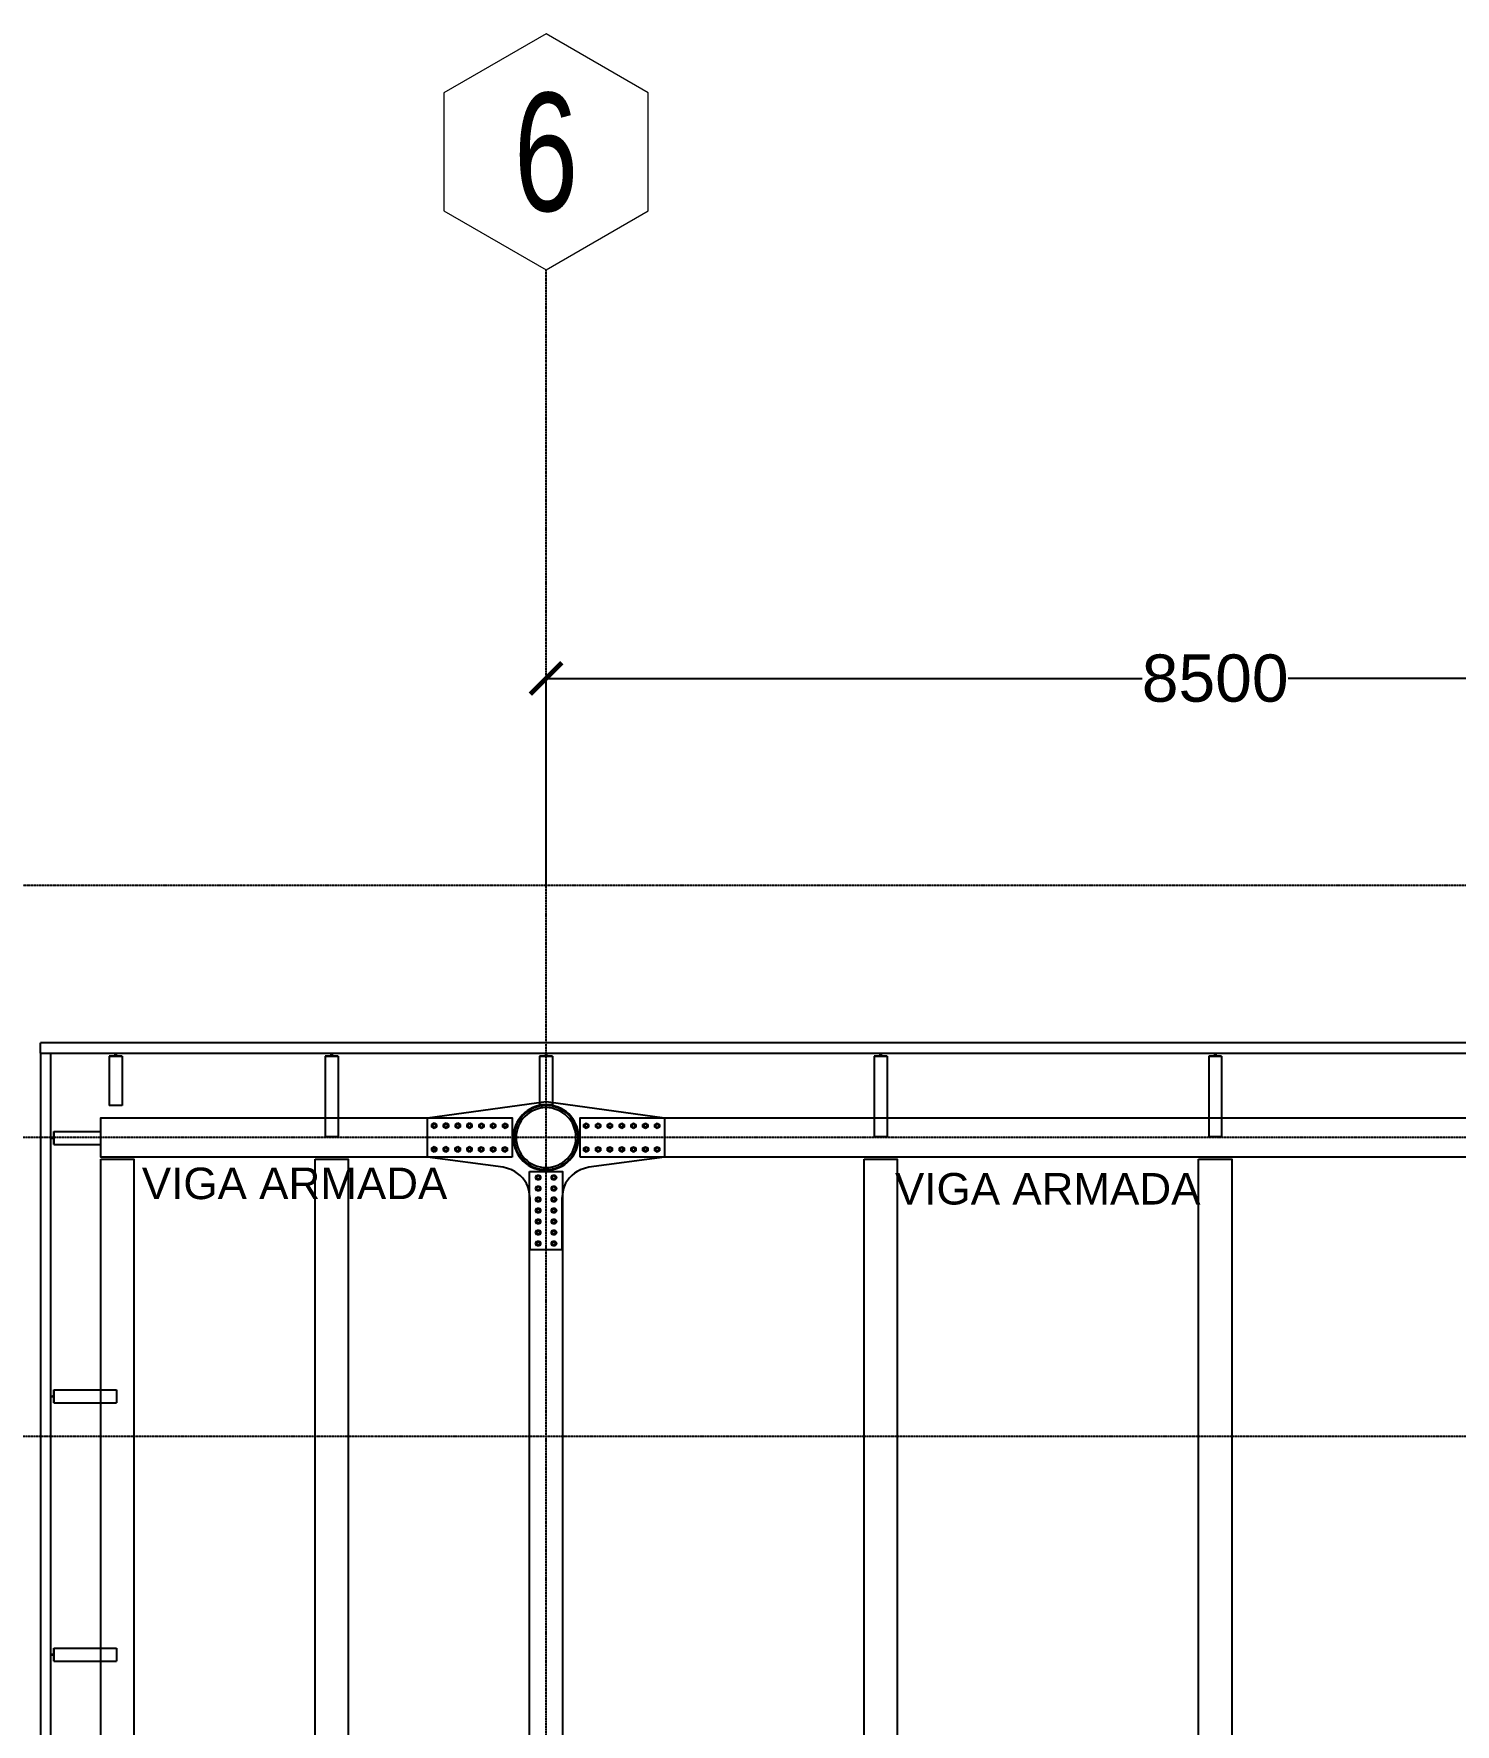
# Model space of a CAD drawing. Header units: millimetres. Extents: x -12345 to 95575, y -14368 to 31862.
# Drawn here: x -3253 to 5774, y 20171 to 30907 of the extents above; entities that cross this region are included whole.
import ezdxf
from ezdxf.enums import TextEntityAlignment as Align

# ---------------------------------------------------------------- set-up
doc = ezdxf.new("R2010")
doc.units = ezdxf.units.MM
doc.header["$LTSCALE"] = 0.95
doc.linetypes.add('DXK_LINE_DOT3', pattern=[5.9187, 2.979, -0.9799, 0.9799, -0.9799])
doc.layers.get('0').update_dxf_attribs({"color": 255})
for name, color, linetype, lineweight in [('0-3', 250, 'Continuous', 5), ('E_COLUMNAS-1', 1, 'Continuous', 25), ('E_COLUMNAS-3', 1, 'Continuous', 35), ('E_TEXTO', 3, 'Continuous', 9), ('E_VIGAS-1', 254, 'Continuous', 25), ('HCB_EJES', 1, 'DXK_LINE_DOT3', 9), ('S-COLS-HDLN-1', 52, 'Continuous', 9)]:
    doc.layers.add(name, color=color, linetype=linetype, lineweight=lineweight)
for name, color, linetype in [('COTAS', 8, 'Continuous'), ('HCB-EJES', 1, 'Continuous'), ('HCB-ROTULOS', 2, 'Continuous'), ('HCB_VIGAS', 4, 'Continuous')]:
    doc.layers.add(name, color=color, linetype=linetype)
doc.styles.add('VERDANA', font='arial.ttf')
doc.dimstyles.new('1.125', dxfattribs={"dimscale": 0, "dimtxt": 300, "dimasz": 200, "dimexe": 4, "dimexo": 4, "dimgap": 15, "dimtad": 0, "dimdec": 0, "dimzin": 4, "dimdsep": 46, "dimtxsty": 'VERDANA', "dimblk": 'ARCHTICK', "dimcen": -10, "dimclrd": 256, "dimclrt": 3, "dimadec": 0, "dimazin": 0, "dimtfac": 1, "dimtdec": 0, "dimtmove": 2, "dimatfit": 0, "dimldrblk": 'OBLIQUE', "dimfxl": 0.05, "dimtolj": 1, "dimtzin": 0, "dimarcsym": 0})

# ---------------------------------------------------------------- blocks, each defined once
blk = doc.blocks.new('EST_SFM_VIGA-METALICA-SECCION-C - EST_SFM_VIGA-METALICA-UPN160-1510769-_10_00m_N_E_-NIVEL-3 DOC')
at = {"layer": 'E_VIGAS-1'}
for p, q in [((-11.69, -0.018), (-11.69, 0.047)), ((11.677, 0.047), (-11.69, 0.047)), ((-11.69, -0.018), (11.677, -0.018))]:
    blk.add_line(p, q, dxfattribs=at)
blk = doc.blocks.new('EST_SFM_VIGA-METALICA-SECCION-C - EST_SFM_VIGA-METALICA-UPN160-1505289-_10_00m_N_E_-NIVEL-3 DOC')
at = {"layer": 'E_VIGAS-1'}
for p, q in [((-44.831, -0.047), (-44.831, 0.018)), ((44.822, 0.018), (-44.831, 0.018)), ((-44.831, -0.047), (44.822, -0.047))]:
    blk.add_line(p, q, dxfattribs=at)
blk = doc.blocks.new('DCTIB_CNI_EST_MOD-1A-FAC_0001_rvt-2-_10_00m_N_E_-NIVEL-3 DOC')
at = {"layer": 'E_VIGAS-1'}
for p, q in [((-85.436, 165.076), (-85.436, 165.077)), ((-85.436, 165.077), (-85.408, 165.077)), ((-85.436, 165.076), (-85.354, 165.076)), ((-85.354, 165.076), (-85.436, 165.076)), ((-85.436, 165.076), (-85.436, 164.763)), ((-85.398, 165.082), (-85.398, 165.096)), ((-85.398, 165.077), (-85.398, 165.082)), ((-85.393, 165.096), (-85.393, 165.082)), ((-85.393, 165.082), (-85.393, 165.077)), ((-85.382, 165.077), (-85.354, 165.077)), ((-85.354, 165.077), (-85.354, 165.076)), ((-85.354, 165.076), (-85.354, 164.763)), ((-84.064, 165.076), (-84.064, 165.077)), ((-84.064, 165.077), (-84.037, 165.077)), ((-84.064, 165.076), (-83.982, 165.076)), ((-83.982, 165.076), (-84.064, 165.076)), ((-84.064, 165.076), (-84.064, 164.564)), ((-84.026, 165.082), (-84.026, 165.096)), ((-84.026, 165.077), (-84.026, 165.082)), ((-84.021, 165.096), (-84.021, 165.082)), ((-84.021, 165.082), (-84.021, 165.077)), ((-84.01, 165.077), (-83.982, 165.077)), ((-83.982, 165.077), (-83.982, 165.076)), ((-83.982, 165.076), (-83.982, 164.564)), ((-82.703, 165.076), (-82.703, 165.077)), ((-82.703, 165.077), (-82.675, 165.077)), ((-82.703, 165.076), (-82.621, 165.076)), ((-82.621, 165.076), (-82.703, 165.076)), ((-82.703, 165.076), (-82.703, 164.767)), ((-82.664, 165.082), (-82.664, 165.096)), ((-82.664, 165.077), (-82.664, 165.082)), ((-82.659, 165.096), (-82.659, 165.082)), ((-82.659, 165.082), (-82.659, 165.077)), ((-82.649, 165.077), (-82.621, 165.077)), ((-82.621, 165.077), (-82.621, 165.076)), ((-82.621, 165.076), (-82.621, 164.767)), ((-80.578, 165.076), (-80.578, 165.077)), ((-80.578, 165.077), (-80.55, 165.077)), ((-80.578, 165.076), (-80.496, 165.076)), ((-80.496, 165.076), (-80.578, 165.076)), ((-80.578, 165.076), (-80.578, 164.564)), ((-80.539, 165.082), (-80.539, 165.096)), ((-80.539, 165.077), (-80.539, 165.082)), ((-80.534, 165.096), (-80.534, 165.082)), ((-80.534, 165.082), (-80.534, 165.077)), ((-80.524, 165.077), (-80.496, 165.077)), ((-80.496, 165.077), (-80.496, 165.076)), ((-80.496, 165.076), (-80.496, 164.564)), ((-78.453, 165.076), (-78.453, 165.077)), ((-78.453, 165.077), (-78.425, 165.077)), ((-78.453, 165.076), (-78.371, 165.076)), ((-78.371, 165.076), (-78.453, 165.076)), ((-78.453, 165.076), (-78.453, 164.564)), ((-78.414, 165.082), (-78.414, 165.096)), ((-78.414, 165.077), (-78.414, 165.082)), ((-78.409, 165.096), (-78.409, 165.082)), ((-78.409, 165.082), (-78.409, 165.077)), ((-78.399, 165.077), (-78.371, 165.077)), ((-78.371, 165.077), (-78.371, 165.076)), ((-78.371, 165.076), (-78.371, 164.564)), ((-85.354, 164.763), (-85.436, 164.763)), ((-82.621, 164.767), (-82.703, 164.767)), ((-85.789, 164.569), (-85.789, 164.597)), ((-85.789, 164.597), (-85.788, 164.597)), ((-85.788, 164.515), (-85.788, 164.597)), ((-85.788, 164.597), (-85.491, 164.597)), ((-85.788, 164.597), (-85.788, 164.515)), ((-85.491, 164.597), (-85.491, 164.515)), ((-85.808, 164.559), (-85.794, 164.559)), ((-85.794, 164.554), (-85.808, 164.554)), ((-85.794, 164.559), (-85.789, 164.559)), ((-85.789, 164.554), (-85.794, 164.554)), ((-85.789, 164.515), (-85.789, 164.543)), ((-85.788, 164.515), (-85.789, 164.515)), ((-85.788, 164.515), (-85.491, 164.515)), ((-83.982, 164.564), (-84.064, 164.564)), ((-80.496, 164.564), (-80.578, 164.564)), ((-78.371, 164.564), (-78.453, 164.564)), ((-85.808, 162.918), (-85.794, 162.918)), ((-85.794, 162.913), (-85.808, 162.913)), ((-85.794, 162.918), (-85.789, 162.918)), ((-85.789, 162.913), (-85.794, 162.913)), ((-85.789, 162.929), (-85.789, 162.957)), ((-85.789, 162.957), (-85.788, 162.957)), ((-85.789, 162.875), (-85.789, 162.903)), ((-85.788, 162.875), (-85.789, 162.875)), ((-85.788, 162.875), (-85.788, 162.957)), ((-85.788, 162.957), (-85.391, 162.957)), ((-85.788, 162.957), (-85.788, 162.875)), ((-85.788, 162.875), (-85.391, 162.875)), ((-85.391, 162.957), (-85.391, 162.875)), ((-85.808, 161.278), (-85.794, 161.278)), ((-85.794, 161.273), (-85.808, 161.273)), ((-85.794, 161.278), (-85.789, 161.278)), ((-85.789, 161.273), (-85.794, 161.273)), ((-85.789, 161.289), (-85.789, 161.317)), ((-85.789, 161.317), (-85.788, 161.317)), ((-85.789, 161.235), (-85.789, 161.262)), ((-85.788, 161.235), (-85.788, 161.317)), ((-85.788, 161.317), (-85.391, 161.317)), ((-85.788, 161.317), (-85.788, 161.235)), ((-85.391, 161.317), (-85.391, 161.235)), ((-85.788, 161.235), (-85.789, 161.235)), ((-85.788, 161.235), (-85.391, 161.235))]:
    blk.add_line(p, q, dxfattribs=at)
for points, knots in [([(-85.408, 165.077), (-85.408, 165.077), (-85.406, 165.077), (-85.403, 165.077), (-85.401, 165.078), (-85.399, 165.078), (-85.398, 165.08), (-85.398, 165.081), (-85.398, 165.082)], [0, 0, 0, 0, 0.142857, 0.285714, 0.428571, 0.571429, 0.785714, 1, 1, 1, 1]), ([(-85.398, 165.082), (-85.398, 165.081), (-85.398, 165.08), (-85.4, 165.078), (-85.401, 165.078), (-85.403, 165.077), (-85.404, 165.077), (-85.406, 165.077), (-85.407, 165.077), (-85.408, 165.077)], [0, 0, 0, 0, 0.285714, 0.428571, 0.571429, 0.678571, 0.732143, 0.785714, 1, 1, 1, 1]), ([(-85.382, 165.077), (-85.383, 165.077), (-85.385, 165.077), (-85.387, 165.077), (-85.389, 165.078), (-85.391, 165.078), (-85.392, 165.08), (-85.393, 165.081), (-85.393, 165.082)], [0, 0, 0, 0, 0.142857, 0.285714, 0.428571, 0.571429, 0.785714, 1, 1, 1, 1]), ([(-85.393, 165.082), (-85.393, 165.081), (-85.392, 165.08), (-85.391, 165.078), (-85.389, 165.078), (-85.388, 165.077), (-85.387, 165.077), (-85.385, 165.077), (-85.383, 165.077), (-85.382, 165.077)], [0, 0, 0, 0, 0.285714, 0.428571, 0.571429, 0.678571, 0.732143, 0.785714, 1, 1, 1, 1]), ([(-84.037, 165.077), (-84.036, 165.077), (-84.034, 165.077), (-84.032, 165.077), (-84.03, 165.078), (-84.028, 165.078), (-84.026, 165.08), (-84.026, 165.081), (-84.026, 165.082)], [0, 0, 0, 0, 0.142857, 0.285714, 0.428571, 0.571429, 0.785714, 1, 1, 1, 1]), ([(-84.026, 165.082), (-84.026, 165.081), (-84.026, 165.08), (-84.028, 165.078), (-84.029, 165.078), (-84.031, 165.077), (-84.032, 165.077), (-84.034, 165.077), (-84.035, 165.077), (-84.037, 165.077)], [0, 0, 0, 0, 0.285714, 0.428571, 0.571429, 0.678571, 0.732143, 0.785714, 1, 1, 1, 1]), ([(-84.01, 165.077), (-84.011, 165.077), (-84.013, 165.077), (-84.015, 165.077), (-84.017, 165.078), (-84.019, 165.078), (-84.021, 165.08), (-84.021, 165.081), (-84.021, 165.082)], [0, 0, 0, 0, 0.142857, 0.285714, 0.428571, 0.571429, 0.785714, 1, 1, 1, 1]), ([(-84.021, 165.082), (-84.021, 165.081), (-84.021, 165.08), (-84.019, 165.078), (-84.017, 165.078), (-84.016, 165.077), (-84.015, 165.077), (-84.013, 165.077), (-84.011, 165.077), (-84.01, 165.077)], [0, 0, 0, 0, 0.285714, 0.428571, 0.571429, 0.678571, 0.732143, 0.785714, 1, 1, 1, 1]), ([(-82.675, 165.077), (-82.674, 165.077), (-82.673, 165.077), (-82.67, 165.077), (-82.668, 165.078), (-82.666, 165.078), (-82.665, 165.08), (-82.664, 165.081), (-82.664, 165.082)], [0, 0, 0, 0, 0.142857, 0.285714, 0.428571, 0.571429, 0.785714, 1, 1, 1, 1]), ([(-82.664, 165.082), (-82.664, 165.081), (-82.665, 165.08), (-82.666, 165.078), (-82.668, 165.078), (-82.669, 165.077), (-82.67, 165.077), (-82.672, 165.077), (-82.674, 165.077), (-82.675, 165.077)], [0, 0, 0, 0, 0.285714, 0.428571, 0.571429, 0.678571, 0.732143, 0.785714, 1, 1, 1, 1]), ([(-82.649, 165.077), (-82.65, 165.077), (-82.651, 165.077), (-82.654, 165.077), (-82.656, 165.078), (-82.658, 165.078), (-82.659, 165.08), (-82.659, 165.081), (-82.659, 165.082)], [0, 0, 0, 0, 0.142857, 0.285714, 0.428571, 0.571429, 0.785714, 1, 1, 1, 1]), ([(-82.659, 165.082), (-82.659, 165.081), (-82.659, 165.08), (-82.657, 165.078), (-82.656, 165.078), (-82.654, 165.077), (-82.653, 165.077), (-82.652, 165.077), (-82.65, 165.077), (-82.649, 165.077)], [0, 0, 0, 0, 0.285714, 0.428571, 0.571429, 0.678571, 0.732143, 0.785714, 1, 1, 1, 1]), ([(-80.55, 165.077), (-80.549, 165.077), (-80.548, 165.077), (-80.545, 165.077), (-80.543, 165.078), (-80.541, 165.078), (-80.54, 165.08), (-80.539, 165.081), (-80.539, 165.082)], [0, 0, 0, 0, 0.142857, 0.285714, 0.428571, 0.571429, 0.785714, 1, 1, 1, 1]), ([(-80.539, 165.082), (-80.539, 165.081), (-80.54, 165.08), (-80.541, 165.078), (-80.543, 165.078), (-80.544, 165.077), (-80.545, 165.077), (-80.547, 165.077), (-80.549, 165.077), (-80.55, 165.077)], [0, 0, 0, 0, 0.285714, 0.428571, 0.571429, 0.678571, 0.732143, 0.785714, 1, 1, 1, 1]), ([(-80.524, 165.077), (-80.525, 165.077), (-80.526, 165.077), (-80.529, 165.077), (-80.531, 165.078), (-80.533, 165.078), (-80.534, 165.08), (-80.534, 165.081), (-80.534, 165.082)], [0, 0, 0, 0, 0.142857, 0.285714, 0.428571, 0.571429, 0.785714, 1, 1, 1, 1]), ([(-80.534, 165.082), (-80.534, 165.081), (-80.534, 165.08), (-80.532, 165.078), (-80.531, 165.078), (-80.529, 165.077), (-80.528, 165.077), (-80.527, 165.077), (-80.525, 165.077), (-80.524, 165.077)], [0, 0, 0, 0, 0.285714, 0.428571, 0.571429, 0.678571, 0.732143, 0.785714, 1, 1, 1, 1]), ([(-78.425, 165.077), (-78.424, 165.077), (-78.423, 165.077), (-78.42, 165.077), (-78.418, 165.078), (-78.416, 165.078), (-78.415, 165.08), (-78.414, 165.081), (-78.414, 165.082)], [0, 0, 0, 0, 0.142857, 0.285714, 0.428571, 0.571429, 0.785714, 1, 1, 1, 1]), ([(-78.414, 165.082), (-78.414, 165.081), (-78.415, 165.08), (-78.416, 165.078), (-78.418, 165.078), (-78.419, 165.077), (-78.42, 165.077), (-78.422, 165.077), (-78.424, 165.077), (-78.425, 165.077)], [0, 0, 0, 0, 0.285714, 0.428571, 0.571429, 0.678571, 0.732143, 0.785714, 1, 1, 1, 1]), ([(-78.399, 165.077), (-78.4, 165.077), (-78.401, 165.077), (-78.404, 165.077), (-78.406, 165.078), (-78.408, 165.078), (-78.409, 165.08), (-78.409, 165.081), (-78.409, 165.082)], [0, 0, 0, 0, 0.142857, 0.285714, 0.428571, 0.571429, 0.785714, 1, 1, 1, 1]), ([(-78.409, 165.082), (-78.409, 165.081), (-78.409, 165.08), (-78.407, 165.078), (-78.406, 165.078), (-78.404, 165.077), (-78.403, 165.077), (-78.402, 165.077), (-78.4, 165.077), (-78.399, 165.077)], [0, 0, 0, 0, 0.285714, 0.428571, 0.571429, 0.678571, 0.732143, 0.785714, 1, 1, 1, 1]), ([(-85.789, 164.569), (-85.789, 164.569), (-85.789, 164.567), (-85.789, 164.564), (-85.79, 164.562), (-85.791, 164.56), (-85.792, 164.559), (-85.793, 164.559), (-85.794, 164.559)], [0, 0, 0, 0, 0.142857, 0.285714, 0.428571, 0.571429, 0.785714, 1, 1, 1, 1]), ([(-85.794, 164.559), (-85.793, 164.559), (-85.792, 164.559), (-85.791, 164.561), (-85.79, 164.562), (-85.79, 164.564), (-85.789, 164.565), (-85.789, 164.567), (-85.789, 164.568), (-85.789, 164.569)], [0, 0, 0, 0, 0.285714, 0.428571, 0.571429, 0.678571, 0.732143, 0.785714, 1, 1, 1, 1]), ([(-85.789, 164.543), (-85.789, 164.544), (-85.789, 164.546), (-85.789, 164.548), (-85.79, 164.55), (-85.791, 164.552), (-85.792, 164.553), (-85.793, 164.554), (-85.794, 164.554)], [0, 0, 0, 0, 0.142857, 0.285714, 0.428571, 0.571429, 0.785714, 1, 1, 1, 1]), ([(-85.794, 164.554), (-85.793, 164.554), (-85.792, 164.553), (-85.791, 164.552), (-85.79, 164.55), (-85.79, 164.549), (-85.789, 164.548), (-85.789, 164.546), (-85.789, 164.544), (-85.789, 164.543)], [0, 0, 0, 0, 0.285714, 0.428571, 0.571429, 0.678571, 0.732143, 0.785714, 1, 1, 1, 1]), ([(-85.789, 162.929), (-85.789, 162.928), (-85.789, 162.927), (-85.789, 162.924), (-85.79, 162.922), (-85.791, 162.92), (-85.792, 162.919), (-85.793, 162.918), (-85.794, 162.918)], [0, 0, 0, 0, 0.142857, 0.285714, 0.428571, 0.571429, 0.785714, 1, 1, 1, 1]), ([(-85.794, 162.918), (-85.793, 162.918), (-85.792, 162.919), (-85.791, 162.92), (-85.79, 162.922), (-85.79, 162.923), (-85.789, 162.924), (-85.789, 162.926), (-85.789, 162.928), (-85.789, 162.929)], [0, 0, 0, 0, 0.285714, 0.428571, 0.571429, 0.678571, 0.732143, 0.785714, 1, 1, 1, 1]), ([(-85.789, 162.903), (-85.789, 162.904), (-85.789, 162.905), (-85.789, 162.908), (-85.79, 162.91), (-85.791, 162.912), (-85.792, 162.913), (-85.793, 162.913), (-85.794, 162.913)], [0, 0, 0, 0, 0.142857, 0.285714, 0.428571, 0.571429, 0.785714, 1, 1, 1, 1]), ([(-85.794, 162.913), (-85.793, 162.913), (-85.792, 162.913), (-85.791, 162.911), (-85.79, 162.91), (-85.79, 162.908), (-85.789, 162.907), (-85.789, 162.906), (-85.789, 162.904), (-85.789, 162.903)], [0, 0, 0, 0, 0.285714, 0.428571, 0.571429, 0.678571, 0.732143, 0.785714, 1, 1, 1, 1]), ([(-85.789, 161.289), (-85.789, 161.288), (-85.789, 161.286), (-85.789, 161.284), (-85.79, 161.282), (-85.791, 161.28), (-85.792, 161.278), (-85.793, 161.278), (-85.794, 161.278)], [0, 0, 0, 0, 0.142857, 0.285714, 0.428571, 0.571429, 0.785714, 1, 1, 1, 1]), ([(-85.794, 161.278), (-85.793, 161.278), (-85.792, 161.279), (-85.791, 161.28), (-85.79, 161.282), (-85.79, 161.283), (-85.789, 161.284), (-85.789, 161.286), (-85.789, 161.288), (-85.789, 161.289)], [0, 0, 0, 0, 0.285714, 0.428571, 0.571429, 0.678571, 0.732143, 0.785714, 1, 1, 1, 1]), ([(-85.789, 161.262), (-85.789, 161.263), (-85.789, 161.265), (-85.789, 161.267), (-85.79, 161.27), (-85.791, 161.271), (-85.792, 161.273), (-85.793, 161.273), (-85.794, 161.273)], [0, 0, 0, 0, 0.142857, 0.285714, 0.428571, 0.571429, 0.785714, 1, 1, 1, 1]), ([(-85.794, 161.273), (-85.793, 161.273), (-85.792, 161.273), (-85.791, 161.271), (-85.79, 161.27), (-85.79, 161.268), (-85.789, 161.267), (-85.789, 161.265), (-85.789, 161.264), (-85.789, 161.262)], [0, 0, 0, 0, 0.285714, 0.428571, 0.571429, 0.678571, 0.732143, 0.785714, 1, 1, 1, 1])]:
    blk.add_open_spline(points, degree=3, knots=knots, dxfattribs=at)
blk.add_blockref('EST_SFM_VIGA-METALICA-SECCION-C - EST_SFM_VIGA-METALICA-UPN160-1505289-_10_00m_N_E_-NIVEL-3 DOC', (-41.042, 165.143), dxfattribs=at)
at = {"layer": 'E_VIGAS-1', "rotation": 269.9999999999999}
blk.add_blockref('EST_SFM_VIGA-METALICA-SECCION-C - EST_SFM_VIGA-METALICA-UPN160-1510769-_10_00m_N_E_-NIVEL-3 DOC', (-85.855, 153.406), dxfattribs=at)
blk = doc.blocks.new('EST_SCM_COLUMNA-METALICA-SECCION-CIRCULAR - EST_SCM_COLUMNA-TUBULAR-CIRCULAR_PTEØ_16__e_12_7mm-V49-_10_00m_N_E_-NIVEL-3 DOC')
at = {"layer": 'S-COLS-HDLN-1'}
h = blk.add_hatch(dxfattribs=at)
h.set_pattern_fill('FP_19', color=256, style=0, pattern_type=2)
h.set_pattern_definition([(45, (-164.559, -82.662), (-0.15909903, 0.15909903), [])])
h.paths.add_polyline_path([(-0.203, 0), (-0.197, -0.049), (-0.18, -0.094), (-0.152, -0.135), (-0.115, -0.167), (-0.072, -0.19), (-0.02, -0.202), (0.024, -0.202), (0.072, -0.19), (0.115, -0.167), (0.152, -0.135), (0.182, -0.089), (0.198, -0.046), (0.203, 0), (0.197, 0.049), (0.18, 0.094), (0.152, 0.135), (0.115, 0.167), (0.068, 0.191), (0.02, 0.202), (-0.024, 0.202), (-0.072, 0.19), (-0.115, 0.167), (-0.152, 0.135), (-0.182, 0.089), (-0.198, 0.046), (-0.203, 0.006)])
h.paths.add_polyline_path([(-0.19, 0), (-0.184, 0.049), (-0.165, 0.094), (-0.141, 0.127), (-0.108, 0.157), (-0.068, 0.178), (-0.02, 0.189), (0.024, 0.189), (0.072, 0.176), (0.108, 0.157), (0.144, 0.124), (0.169, 0.089), (0.185, 0.046), (0.191, 0), (0.185, -0.046), (0.169, -0.089), (0.143, -0.126), (0.108, -0.157), (0.068, -0.178), (0.02, -0.189), (-0.024, -0.189), (-0.068, -0.178), (-0.108, -0.157), (-0.143, -0.125), (-0.169, -0.089), (-0.185, -0.046), (-0.19, -0.006)])
at = {"layer": 'E_COLUMNAS-1'}
for radius, start, end in [(0.203, 360, 180), (0.19, 0, 180), (0.203, 180, 360), (0.19, 180, 0)]:
    blk.add_arc((0, 0), radius, start, end, dxfattribs=at)
blk = doc.blocks.new('Bolt-72574620-1820 - 1471')
at = {"color": 253, "linetype": 'Continuous'}
for p, q in [((12964, 30161), (12979, 30169)), ((12979, 30169), (12994, 30161)), ((13039, 30161), (13054, 30169)), ((13054, 30169), (13069, 30161)), ((13114, 30161), (13129, 30169)), ((13129, 30169), (13144, 30161)), ((13189, 30161), (13204, 30169)), ((13204, 30169), (13219, 30161)), ((13264, 30161), (13279, 30169)), ((13279, 30169), (13294, 30161)), ((13339, 30161), (13354, 30169)), ((13354, 30169), (13369, 30161)), ((13414, 30161), (13429, 30169)), ((13429, 30169), (13444, 30161)), ((12964, 30143), (12964, 30161)), ((12979, 30135), (12964, 30143)), ((12994, 30143), (12979, 30135)), ((12994, 30161), (12994, 30143)), ((13039, 30143), (13039, 30161)), ((13054, 30135), (13039, 30143)), ((13069, 30143), (13054, 30135)), ((13069, 30161), (13069, 30143)), ((13114, 30143), (13114, 30161)), ((13129, 30135), (13114, 30143)), ((13144, 30143), (13129, 30135)), ((13144, 30161), (13144, 30143)), ((13189, 30143), (13189, 30161)), ((13204, 30135), (13189, 30143)), ((13219, 30143), (13204, 30135)), ((13219, 30161), (13219, 30143)), ((13264, 30143), (13264, 30161)), ((13279, 30135), (13264, 30143)), ((13294, 30143), (13279, 30135)), ((13294, 30161), (13294, 30143)), ((13339, 30143), (13339, 30161)), ((13354, 30135), (13339, 30143)), ((13369, 30143), (13354, 30135)), ((13369, 30161), (13369, 30143)), ((13414, 30143), (13414, 30161)), ((13429, 30135), (13414, 30143)), ((13444, 30143), (13429, 30135)), ((13444, 30161), (13444, 30143)), ((12964, 30011), (12979, 30019)), ((12964, 29993), (12964, 30011)), ((12979, 29985), (12964, 29993)), ((12979, 30019), (12994, 30011)), ((12994, 29993), (12979, 29985)), ((12994, 30011), (12994, 29993)), ((13039, 30011), (13054, 30019)), ((13039, 29993), (13039, 30011)), ((13054, 29985), (13039, 29993)), ((13054, 30019), (13069, 30011)), ((13069, 29993), (13054, 29985)), ((13069, 30011), (13069, 29993)), ((13114, 30011), (13129, 30019)), ((13114, 29993), (13114, 30011)), ((13129, 29985), (13114, 29993)), ((13129, 30019), (13144, 30011)), ((13144, 29993), (13129, 29985)), ((13144, 30011), (13144, 29993)), ((13189, 30011), (13204, 30019)), ((13189, 29993), (13189, 30011)), ((13204, 29985), (13189, 29993)), ((13204, 30019), (13219, 30011)), ((13219, 29993), (13204, 29985)), ((13219, 30011), (13219, 29993)), ((13264, 30011), (13279, 30019)), ((13264, 29993), (13264, 30011)), ((13279, 29985), (13264, 29993)), ((13279, 30019), (13294, 30011)), ((13294, 29993), (13279, 29985)), ((13294, 30011), (13294, 29993)), ((13339, 30011), (13354, 30019)), ((13339, 29993), (13339, 30011)), ((13354, 29985), (13339, 29993)), ((13354, 30019), (13369, 30011)), ((13369, 29993), (13354, 29985)), ((13369, 30011), (13369, 29993)), ((13414, 30011), (13429, 30019)), ((13414, 29993), (13414, 30011)), ((13429, 29985), (13414, 29993)), ((13429, 30019), (13444, 30011)), ((13444, 29993), (13429, 29985)), ((13444, 30011), (13444, 29993))]:
    blk.add_line(p, q, dxfattribs=at)
for centre, radius, start, end in [((12979, 30152), 11.5, 18, 198), ((12979, 30152), 11.5, 198, 18), ((12979, 30152), 10, 90, 270), ((12979, 30152), 10, 270, 90), ((13054, 30152), 11.5, 18, 198), ((13054, 30152), 11.5, 198, 18), ((13054, 30152), 10, 90, 270), ((13054, 30152), 10, 270, 90), ((13129, 30152), 11.5, 18, 198), ((13129, 30152), 11.5, 198, 18), ((13129, 30152), 10, 90, 270), ((13129, 30152), 10, 270, 90), ((13204, 30152), 11.5, 18, 198), ((13204, 30152), 11.5, 198, 18), ((13204, 30152), 10, 90, 270), ((13204, 30152), 10, 270, 90), ((13279, 30152), 11.5, 18, 198), ((13279, 30152), 11.5, 198, 18), ((13279, 30152), 10, 90, 270), ((13279, 30152), 10, 270, 90), ((13354, 30152), 11.5, 18, 198), ((13354, 30152), 11.5, 198, 18), ((13354, 30152), 10, 90, 270), ((13354, 30152), 10, 270, 90), ((13429, 30152), 11.5, 18, 198), ((13429, 30152), 11.5, 198, 18), ((13429, 30152), 10, 90, 270), ((13429, 30152), 10, 270, 90), ((12979, 30002), 11.5, 18, 198), ((12979, 30002), 11.5, 198, 18), ((12979, 30002), 10, 90, 270), ((12979, 30002), 10, 270, 90), ((13054, 30002), 11.5, 18, 198), ((13054, 30002), 11.5, 198, 18), ((13054, 30002), 10, 90, 270), ((13054, 30002), 10, 270, 90), ((13129, 30002), 11.5, 18, 198), ((13129, 30002), 11.5, 198, 18), ((13129, 30002), 10, 90, 270), ((13129, 30002), 10, 270, 90), ((13204, 30002), 11.5, 18, 198), ((13204, 30002), 11.5, 198, 18), ((13204, 30002), 10, 90, 270), ((13204, 30002), 10, 270, 90), ((13279, 30002), 11.5, 18, 198), ((13279, 30002), 11.5, 198, 18), ((13279, 30002), 10, 90, 270), ((13279, 30002), 10, 270, 90), ((13354, 30002), 11.5, 18, 198), ((13354, 30002), 11.5, 198, 18), ((13354, 30002), 10, 90, 270), ((13354, 30002), 10, 270, 90), ((13429, 30002), 11.5, 18, 198), ((13429, 30002), 11.5, 198, 18), ((13429, 30002), 10, 90, 270), ((13429, 30002), 10, 270, 90)]:
    blk.add_arc(centre, radius, start, end, dxfattribs=at)
blk = doc.blocks.new('Part-72574620-1819 - 1471')
at = {"color": 253, "linetype": 'Continuous'}
for p, q in [((11970, 30203), (12724, 30307)), ((12724, 30307), (13476, 30203)), ((11970, 29952), (11970, 30203)), ((13476, 30203), (13476, 29953)), ((13476, 29953), (12996, 29888)), ((12450, 29888), (11970, 29952)), ((12505, 29872), (12450, 29888)), ((12996, 29888), (12941, 29872)), ((12623, 29689), (12615, 29746)), ((12832, 29746), (12823, 29690)), ((12623, 29364), (12623, 29689)), ((12823, 29690), (12823, 29364)), ((12823, 29364), (12623, 29364))]:
    blk.add_line(p, q, dxfattribs=at)
for centre, radius, start, end in [((12723, 30077), 208, 80, 260), ((12723, 30077), 208, 260, 80), ((12423, 29689), 200, 16.469, 65.8759), ((13023, 29690), 200, 114.1782, 163.5445)]:
    blk.add_arc(centre, radius, start, end, dxfattribs=at)
blk = doc.blocks.new('Bolt-72574620-1821 - 1471')
at = {"color": 253, "linetype": 'Continuous'}
for p, q in [((11998, 30161), (12013, 30170)), ((12013, 30170), (12028, 30161)), ((12073, 30161), (12088, 30170)), ((12088, 30170), (12103, 30161)), ((12148, 30161), (12163, 30170)), ((12163, 30170), (12178, 30161)), ((12223, 30161), (12238, 30170)), ((12238, 30170), (12253, 30161)), ((12298, 30161), (12313, 30169)), ((12313, 30169), (12328, 30161)), ((12373, 30161), (12388, 30169)), ((12388, 30169), (12403, 30161)), ((12448, 30161), (12463, 30169)), ((12463, 30169), (12478, 30161)), ((11998, 30144), (11998, 30161)), ((12013, 30135), (11998, 30144)), ((12028, 30144), (12013, 30135)), ((12028, 30161), (12028, 30144)), ((12073, 30144), (12073, 30161)), ((12088, 30135), (12073, 30144)), ((12103, 30144), (12088, 30135)), ((12103, 30161), (12103, 30144)), ((12148, 30144), (12148, 30161)), ((12163, 30135), (12148, 30144)), ((12178, 30144), (12163, 30135)), ((12178, 30161), (12178, 30144)), ((12223, 30144), (12223, 30161)), ((12238, 30135), (12223, 30144)), ((12253, 30144), (12238, 30135)), ((12253, 30161), (12253, 30144)), ((12298, 30143), (12298, 30161)), ((12313, 30135), (12298, 30143)), ((12328, 30143), (12313, 30135)), ((12328, 30161), (12328, 30143)), ((12373, 30143), (12373, 30161)), ((12388, 30135), (12373, 30143)), ((12403, 30143), (12388, 30135)), ((12403, 30161), (12403, 30143)), ((12448, 30143), (12448, 30161)), ((12463, 30135), (12448, 30143)), ((12478, 30143), (12463, 30135)), ((12478, 30161), (12478, 30143)), ((11997, 30011), (12012, 30020)), ((11997, 29994), (11997, 30011)), ((12012, 29985), (11997, 29994)), ((12012, 30020), (12027, 30011)), ((12027, 29994), (12012, 29985)), ((12027, 30011), (12027, 29994)), ((12072, 30011), (12087, 30020)), ((12072, 29994), (12072, 30011)), ((12087, 29985), (12072, 29994)), ((12087, 30020), (12102, 30011)), ((12102, 29994), (12087, 29985)), ((12102, 30011), (12102, 29994)), ((12147, 30011), (12162, 30020)), ((12147, 29994), (12147, 30011)), ((12162, 29985), (12147, 29994)), ((12162, 30020), (12177, 30011)), ((12177, 29994), (12162, 29985)), ((12177, 30011), (12177, 29994)), ((12222, 30011), (12237, 30020)), ((12222, 29994), (12222, 30011)), ((12237, 29985), (12222, 29994)), ((12237, 30020), (12252, 30011)), ((12252, 29994), (12237, 29985)), ((12252, 30011), (12252, 29994)), ((12297, 30011), (12312, 30019)), ((12297, 29993), (12297, 30011)), ((12312, 29985), (12297, 29993)), ((12312, 30019), (12327, 30011)), ((12327, 29993), (12312, 29985)), ((12327, 30011), (12327, 29993)), ((12372, 30011), (12387, 30019)), ((12372, 29993), (12372, 30011)), ((12387, 29985), (12372, 29993)), ((12387, 30019), (12402, 30011)), ((12402, 29993), (12387, 29985)), ((12402, 30011), (12402, 29993)), ((12447, 30011), (12462, 30019)), ((12447, 29993), (12447, 30011)), ((12462, 29985), (12447, 29993)), ((12462, 30019), (12477, 30011)), ((12477, 29993), (12462, 29985)), ((12477, 30011), (12477, 29993))]:
    blk.add_line(p, q, dxfattribs=at)
for centre, radius, start, end in [((12013, 30153), 11.5, 17.9175, 197.9175), ((12013, 30153), 11.5, 197.9175, 17.9175), ((12013, 30153), 10, 89.9175, 269.9175), ((12013, 30153), 10, 269.9175, 89.9175), ((12088, 30152), 11.5, 17.9175, 197.9175), ((12088, 30152), 11.5, 197.9175, 17.9175), ((12088, 30152), 10, 89.9175, 269.9175), ((12088, 30152), 10, 269.9175, 89.9175), ((12163, 30152), 11.5, 17.9175, 197.9175), ((12163, 30152), 11.5, 197.9175, 17.9175), ((12163, 30152), 10, 89.9175, 269.9175), ((12163, 30152), 10, 269.9175, 89.9175), ((12238, 30152), 11.5, 17.9175, 197.9175), ((12238, 30152), 11.5, 197.9175, 17.9175), ((12238, 30152), 10, 89.9175, 269.9175), ((12238, 30152), 10, 269.9175, 89.9175), ((12313, 30152), 11.5, 17.9175, 197.9175), ((12313, 30152), 11.5, 197.9175, 17.9175), ((12313, 30152), 10, 89.9175, 269.9175), ((12313, 30152), 10, 269.9175, 89.9175), ((12388, 30152), 11.5, 17.9175, 197.9175), ((12388, 30152), 11.5, 197.9175, 17.9175), ((12388, 30152), 10, 89.9175, 269.9175), ((12388, 30152), 10, 269.9175, 89.9175), ((12463, 30152), 11.5, 17.9175, 197.9175), ((12463, 30152), 11.5, 197.9175, 17.9175), ((12463, 30152), 10, 89.9175, 269.9175), ((12463, 30152), 10, 269.9175, 89.9175), ((12012, 30003), 11.5, 17.9175, 197.9175), ((12012, 30003), 11.5, 197.9175, 17.9175), ((12012, 30003), 10, 89.9175, 269.9175), ((12012, 30003), 10, 269.9175, 89.9175), ((12087, 30002), 11.5, 17.9175, 197.9175), ((12087, 30002), 11.5, 197.9175, 17.9175), ((12087, 30002), 10, 89.9175, 269.9175), ((12087, 30002), 10, 269.9175, 89.9175), ((12162, 30002), 11.5, 17.9175, 197.9175), ((12162, 30002), 11.5, 197.9175, 17.9175), ((12162, 30002), 10, 89.9175, 269.9175), ((12162, 30002), 10, 269.9175, 89.9175), ((12237, 30002), 11.5, 17.9175, 197.9175), ((12237, 30002), 11.5, 197.9175, 17.9175), ((12237, 30002), 10, 89.9175, 269.9175), ((12237, 30002), 10, 269.9175, 89.9175), ((12312, 30002), 11.5, 17.9175, 197.9175), ((12312, 30002), 11.5, 197.9175, 17.9175), ((12312, 30002), 10, 89.9175, 269.9175), ((12312, 30002), 10, 269.9175, 89.9175), ((12387, 30002), 11.5, 17.9175, 197.9175), ((12387, 30002), 11.5, 197.9175, 17.9175), ((12387, 30002), 10, 89.9175, 269.9175), ((12387, 30002), 10, 269.9175, 89.9175), ((12462, 30002), 11.5, 17.9175, 197.9175), ((12462, 30002), 11.5, 197.9175, 17.9175), ((12462, 30002), 10, 89.9175, 269.9175), ((12462, 30002), 10, 269.9175, 89.9175)]:
    blk.add_arc(centre, radius, start, end, dxfattribs=at)
blk = doc.blocks.new('Bolt-72574620-3532 - 1471')
at = {"color": 253, "linetype": 'Continuous'}
for p, q in [((21156, 29824), (21165, 29839)), ((21165, 29809), (21156, 29824)), ((21156, 29754), (21165, 29769)), ((21165, 29739), (21156, 29754)), ((21165, 29839), (21182, 29839)), ((21182, 29809), (21165, 29809)), ((21165, 29769), (21182, 29769)), ((21182, 29739), (21165, 29739)), ((21182, 29839), (21191, 29824)), ((21191, 29824), (21182, 29809)), ((21182, 29769), (21191, 29754)), ((21191, 29754), (21182, 29739)), ((21256, 29824), (21265, 29839)), ((21265, 29809), (21256, 29824)), ((21256, 29754), (21265, 29769)), ((21265, 29739), (21256, 29754)), ((21265, 29839), (21282, 29839)), ((21282, 29809), (21265, 29809)), ((21265, 29769), (21282, 29769)), ((21282, 29739), (21265, 29739)), ((21282, 29839), (21291, 29824)), ((21291, 29824), (21282, 29809)), ((21282, 29769), (21291, 29754)), ((21291, 29754), (21282, 29739)), ((21156, 29684), (21165, 29699)), ((21165, 29669), (21156, 29684)), ((21165, 29699), (21182, 29699)), ((21182, 29669), (21165, 29669)), ((21182, 29699), (21191, 29684)), ((21191, 29684), (21182, 29669)), ((21256, 29684), (21265, 29699)), ((21265, 29669), (21256, 29684)), ((21265, 29699), (21282, 29699)), ((21282, 29669), (21265, 29669)), ((21282, 29699), (21291, 29684)), ((21291, 29684), (21282, 29669)), ((21156, 29614), (21165, 29629)), ((21165, 29599), (21156, 29614)), ((21156, 29544), (21165, 29559)), ((21165, 29529), (21156, 29544)), ((21165, 29629), (21182, 29629)), ((21182, 29599), (21165, 29599)), ((21165, 29559), (21182, 29559)), ((21182, 29529), (21165, 29529)), ((21182, 29629), (21191, 29614)), ((21191, 29614), (21182, 29599)), ((21182, 29559), (21191, 29544)), ((21191, 29544), (21182, 29529)), ((21256, 29614), (21265, 29629)), ((21265, 29599), (21256, 29614)), ((21256, 29544), (21265, 29559)), ((21265, 29529), (21256, 29544)), ((21265, 29629), (21282, 29629)), ((21282, 29599), (21265, 29599)), ((21265, 29559), (21282, 29559)), ((21282, 29529), (21265, 29529)), ((21282, 29629), (21291, 29614)), ((21291, 29614), (21282, 29599)), ((21282, 29559), (21291, 29544)), ((21291, 29544), (21282, 29529)), ((21156, 29474), (21165, 29489)), ((21165, 29459), (21156, 29474)), ((21156, 29404), (21165, 29419)), ((21165, 29489), (21182, 29489)), ((21182, 29459), (21165, 29459)), ((21165, 29419), (21182, 29419)), ((21182, 29489), (21191, 29474)), ((21191, 29474), (21182, 29459)), ((21182, 29419), (21191, 29404)), ((21256, 29474), (21265, 29489)), ((21265, 29459), (21256, 29474)), ((21256, 29404), (21265, 29419)), ((21265, 29489), (21282, 29489)), ((21282, 29459), (21265, 29459)), ((21265, 29419), (21282, 29419)), ((21282, 29489), (21291, 29474)), ((21291, 29474), (21282, 29459)), ((21282, 29419), (21291, 29404)), ((21165, 29389), (21156, 29404)), ((21182, 29389), (21165, 29389)), ((21191, 29404), (21182, 29389)), ((21265, 29389), (21256, 29404)), ((21282, 29389), (21265, 29389)), ((21291, 29404), (21282, 29389))]:
    blk.add_line(p, q, dxfattribs=at)
for centre, radius, start, end in [((21173, 29824), 11.5, 108, 288), ((21173, 29754), 11.5, 108, 288), ((21173, 29824), 10, 360, 180), ((21173, 29824), 10, 180, 360), ((21173, 29754), 10, 360, 180), ((21173, 29754), 10, 180, 360), ((21173, 29824), 11.5, 288, 108), ((21173, 29754), 11.5, 288, 108), ((21273, 29824), 11.5, 108, 288), ((21273, 29754), 11.5, 108, 288), ((21273, 29824), 10, 360, 180), ((21273, 29824), 10, 180, 360), ((21273, 29754), 10, 360, 180), ((21273, 29754), 10, 180, 360), ((21273, 29824), 11.5, 288, 108), ((21273, 29754), 11.5, 288, 108), ((21173, 29684), 11.5, 108, 288), ((21173, 29684), 10, 360, 180), ((21173, 29684), 10, 180, 360), ((21173, 29684), 11.5, 288, 108), ((21273, 29684), 11.5, 108, 288), ((21273, 29684), 10, 360, 180), ((21273, 29684), 10, 180, 360), ((21273, 29684), 11.5, 288, 108), ((21173, 29614), 11.5, 108, 288), ((21173, 29544), 11.5, 108, 288), ((21173, 29614), 10, 360, 180), ((21173, 29614), 10, 180, 360), ((21173, 29544), 10, 360, 180), ((21173, 29544), 10, 180, 360), ((21173, 29614), 11.5, 288, 108), ((21173, 29544), 11.5, 288, 108), ((21273, 29614), 11.5, 108, 288), ((21273, 29544), 11.5, 108, 288), ((21273, 29614), 10, 360, 180), ((21273, 29614), 10, 180, 360), ((21273, 29544), 10, 360, 180), ((21273, 29544), 10, 180, 360), ((21273, 29614), 11.5, 288, 108), ((21273, 29544), 11.5, 288, 108), ((21173, 29474), 11.5, 108, 288), ((21173, 29474), 10, 360, 180), ((21173, 29474), 10, 180, 360), ((21173, 29474), 11.5, 288, 108), ((21273, 29474), 11.5, 108, 288), ((21273, 29474), 10, 360, 180), ((21273, 29474), 10, 180, 360), ((21273, 29474), 11.5, 288, 108), ((21173, 29404), 11.5, 108, 288), ((21173, 29404), 10, 360, 180), ((21173, 29404), 10, 180, 360), ((21173, 29404), 11.5, 288, 108), ((21273, 29404), 11.5, 108, 288), ((21273, 29404), 10, 360, 180), ((21273, 29404), 10, 180, 360), ((21273, 29404), 11.5, 288, 108)]:
    blk.add_arc(centre, radius, start, end, dxfattribs=at)
blk = doc.blocks.new('_ArchTick')
at = {"color": 0, "linetype": 'ByBlock', "const_width": 0.15}
blk.add_lwpolyline([(-0.5, -0.5), (0.5, 0.5)], dxfattribs=at)
blk = doc.blocks.new('*D599')
at = {"layer": 'COTAS', "color": 0, "lineweight": -2, "transparency": 16777216}
for p, q in [((0, 25504), (0, 26817)), ((8500, 25504), (8500, 26817))]:
    blk.add_line(p, q, dxfattribs=at)
at = {"layer": 'COTAS', "lineweight": -2, "transparency": 16777216}
for p, q in [((0, 26813), (3787, 26813)), ((8500, 26813), (4713, 26813))]:
    blk.add_line(p, q, dxfattribs=at)
at = {"layer": 'Defpoints', "color": 0, "transparency": 16777216}
for p in [(8500, 26813), (0, 25500), (8500, 25500)]:
    blk.add_point(p, dxfattribs=at)
at = {"layer": 'COTAS', "lineweight": -2, "transparency": 16777216, "xscale": 200, "yscale": 200, "zscale": 200, "rotation": 180}
blk.add_blockref('_ArchTick', (0, 26813), dxfattribs=at)
at = {"layer": 'COTAS', "lineweight": -2, "transparency": 16777216, "xscale": 200, "yscale": 200, "zscale": 200}
blk.add_blockref('_ArchTick', (8500, 26813), dxfattribs=at)
at = {"layer": 'COTAS', "color": 3, "transparency": 16777216, "insert": (4250, 26813), "char_height": 300, "attachment_point": 5, "style": 'VERDANA'}
blk.add_mtext('\\A1;8500', dxfattribs=at)
blk = doc.blocks.new('_Oblique')
at = {"color": 0, "linetype": 'ByBlock', "lineweight": -2}
blk.add_line((-0.5, -0.5), (0.5, 0.5), dxfattribs=at)

msp = doc.modelspace()

# ---------------------------------------------------------------- linework, layer by layer
at = {"layer": 'HCB-EJES', "linetype": 'DXK_LINE_DOT3'}
for p, q in [((0, -3906.8), (0, 29407)), ((-10844.5, 25500), (94075, 25500)), ((-6888.4, 23900.1), (90118.8, 23900.1)), ((-6888.4, 22000), (90118.8, 22000))]:
    msp.add_line(p, q, dxfattribs=at)
at = {"layer": 'HCB_EJES', "color": 40, "linetype": 'ByBlock', "true_color": 0xf8d731}
msp.add_lwpolyline([(-649.5, 29782), (0, 29407), (649.5, 29782), (649.5, 30532), (0, 30907), (-649.5, 30532)], close=True, dxfattribs=at)
at = {"layer": 'HCB_VIGAS'}
for points in [[(-215.9, 23771.9), (-2828.1, 23771.9), (-2828.1, 24021.9), (-2689.3, 24021.9), (-215.9, 24021.9)], [(215.9, 23771.9), (215.9, 24021.9), (8284.1, 24021.9), (8284.1, 23771.9)], [(-2828.1, 23759.1), (-2618.1, 23759.1), (-2618.1, 1741), (-2828.1, 1741)], [(-1466.6, 23759.1), (-1256.6, 23759.1), (-1256.6, 1741), (-1466.6, 1741)], [(2020, 23759.1), (2230, 23759.1), (2230, 1741), (2020, 1741)], [(4145, 23759.1), (4355, 23759.1), (4355, 1741), (4145, 1741)], [(-105, 23680.9), (105, 23680.9), (105, 1819.2), (-105, 1819.2)]]:
    msp.add_lwpolyline(points, close=True, dxfattribs=at)

# ---------------------------------------------------------------- block references
for name, p in [('Part-72574620-1819 - 1471', (-12723.3, -6180)), ('Bolt-72574620-1821 - 1471', (-12723.3, -6180)), ('Bolt-72574620-1820 - 1471', (-12723.3, -6180)), ('Bolt-72574620-3532 - 1471', (-21223.3, -6180))]:
    msp.add_blockref(name, p)
at = {"layer": '0-3', "lineweight": 0, "xscale": 1000.000000003685, "yscale": 1000.000000003685, "zscale": 1000.000000003685}
msp.add_blockref('DCTIB_CNI_EST_MOD-1A-FAC_0001_rvt-2-_10_00m_N_E_-NIVEL-3 DOC', (82662.1, -140662.4), dxfattribs=at)
at = {"layer": 'E_COLUMNAS-3', "xscale": 1000.000000003685, "yscale": 1000.000000003685, "zscale": 1000.000000003685, "rotation": 89.9999999999999}
msp.add_blockref('EST_SCM_COLUMNA-METALICA-SECCION-CIRCULAR - EST_SCM_COLUMNA-TUBULAR-CIRCULAR_PTEØ_16__e_12_7mm-V49-_10_00m_N_E_-NIVEL-3 DOC', (0, 23896.9), dxfattribs=at)

# ---------------------------------------------------------------- texts
at = {"layer": 'E_TEXTO', "style": 'VERDANA'}
for p in [(-1597.2, 23506), (3186.4, 23471.7)]:
    msp.add_text('VIGA ARMADA', height=200, dxfattribs=at).set_placement(p, align=Align.CENTER)
at = {"layer": 'HCB-ROTULOS', "color": 4, "style": 'VERDANA', "width": 0.7}
msp.add_text('6', height=750, dxfattribs=at).set_placement((0, 30157), align=Align.MIDDLE_CENTER)

# ---------------------------------------------------------------- dimensions: what is measured, and where the dimension line sits
at = {"layer": 'COTAS'}
dim = msp.add_linear_dim(base=(8500, 26813.3), p1=(0, 25500), p2=(8500, 25500), dimstyle='1.125', override={"dimscale": 1}, dxfattribs=at)
dim.commit()
dim.dimension.update_dxf_attribs({"geometry": '*D599', "text_midpoint": (4250, 26813.3)})

doc.saveas('drawing.dxf')
